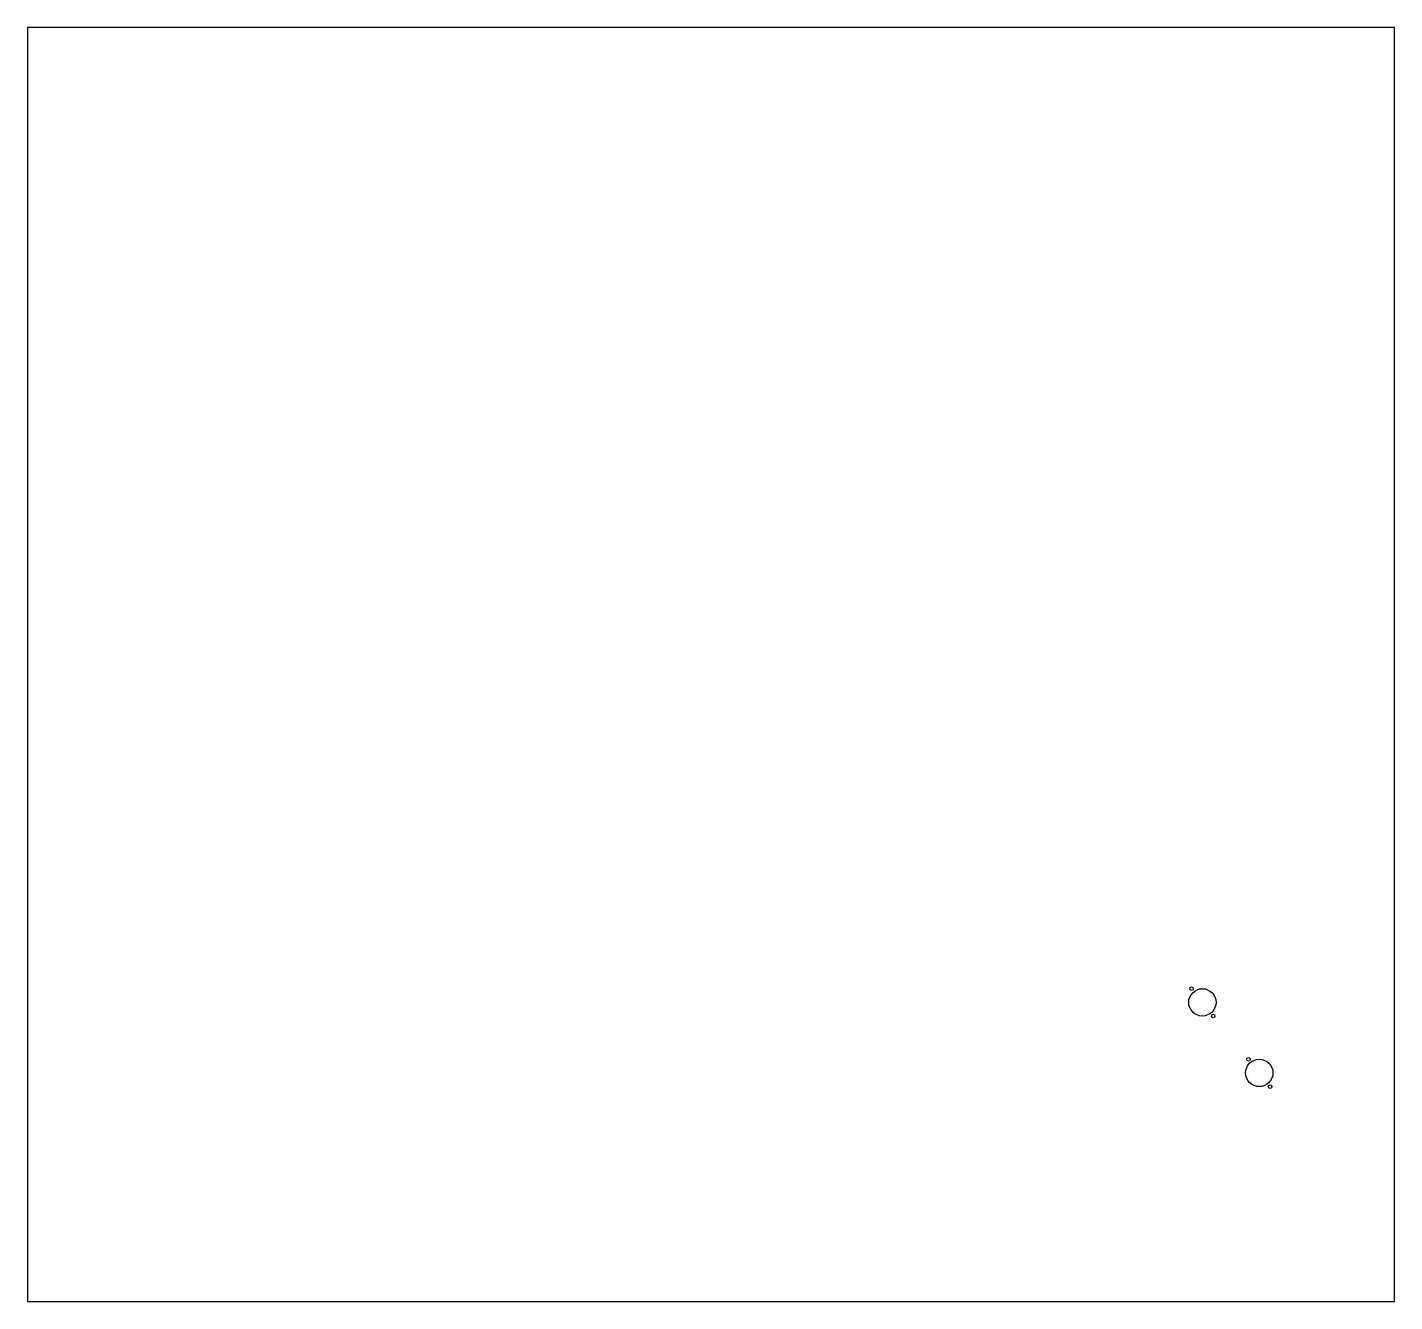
# Model space of a CAD drawing. Header units: millimetres. Extents: x 0 to 1201, y 0 to 1119.
import ezdxf

# ---------------------------------------------------------------- set-up
doc = ezdxf.new("R2010")
doc.units = ezdxf.units.MM
doc.layers.add('CUT', color=7, linetype='CONTINUOUS')

msp = doc.modelspace()

# ---------------------------------------------------------------- linework, layer by layer
at = {"layer": 'CUT'}
msp.add_lwpolyline([(0, 0), (1200.61, 0), (1200.61, 1118.61), (0, 1118.61)], close=True, dxfattribs=at)
for centre, radius in [((1022.24, 274.74), 1.6), ((1031.74, 262.74), 12), ((1041.24, 250.74), 1.6), ((1081.74, 200.74), 12), ((1072.24, 212.74), 1.6), ((1091.24, 188.74), 1.6)]:
    msp.add_circle(centre, radius, dxfattribs=at)

doc.saveas('drawing.dxf')
